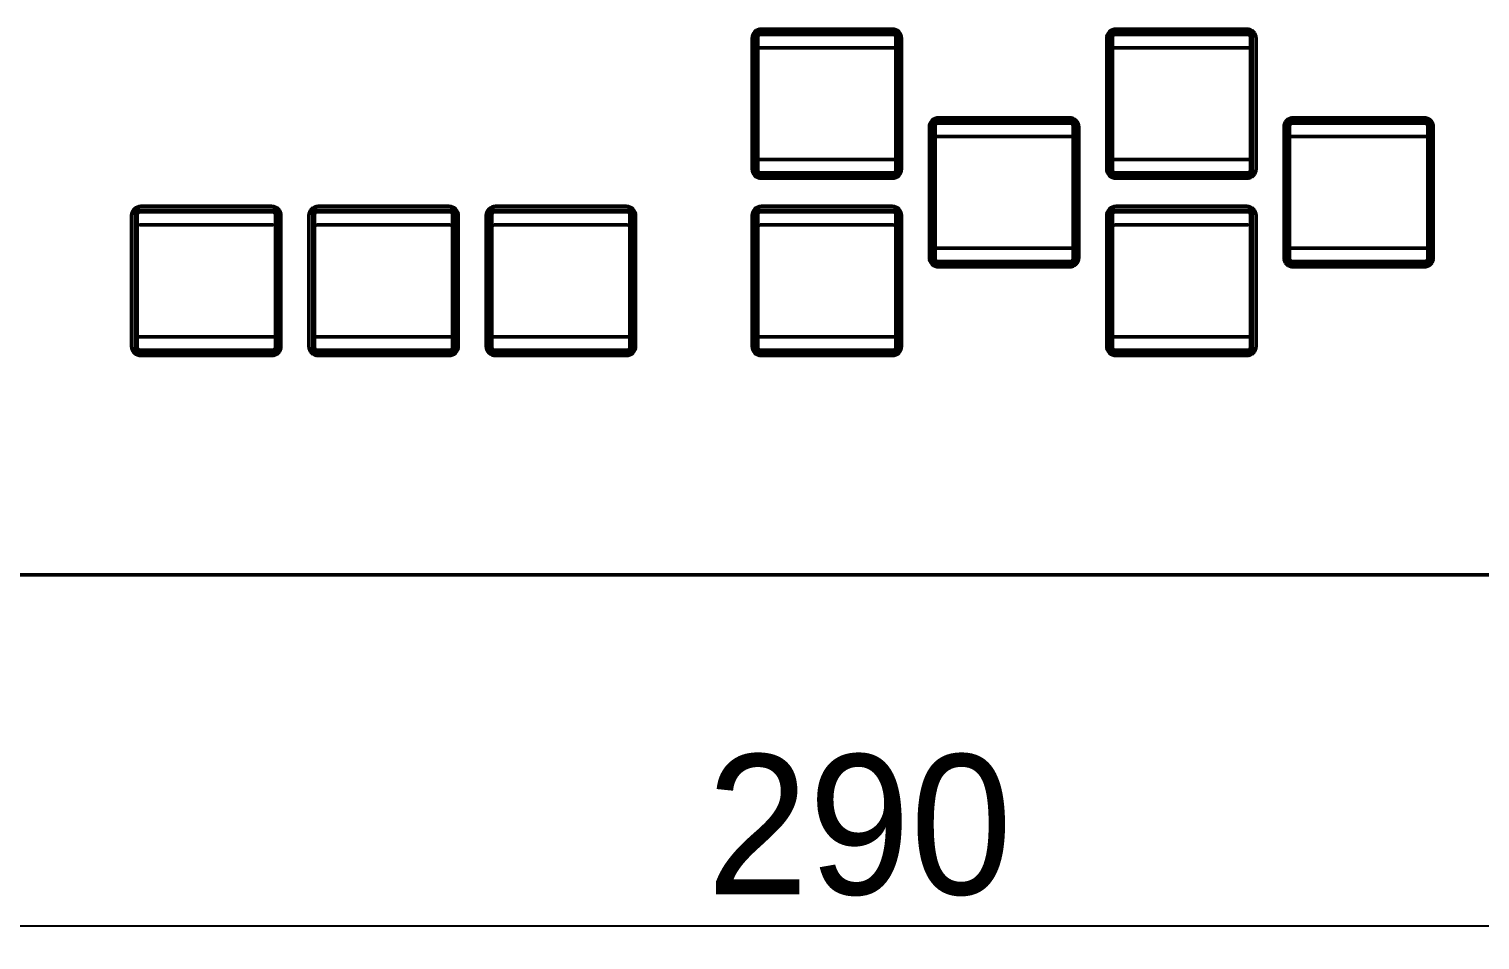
# Model space of a CAD drawing. Header units: millimetres. Extents: x 3103 to 5051, y 917 to 1856.
# Drawn here: x 3391.2 to 3546.7, y 1301.2 to 1398.8 of the extents above; entities that cross this region are included whole.
import ezdxf

# ---------------------------------------------------------------- set-up
doc = ezdxf.new("R2010")
doc.units = ezdxf.units.MM
doc.header["$LTSCALE"] = 1.8
doc.layers.add('외형선(ISO)', color=7, linetype='Continuous', lineweight=50)
doc.layers.add('치수(ISO)', color=7, linetype='Continuous', lineweight=25)
doc.styles.add('레이블 문자 (JIS)', font='')
doc.styles.get('레이블 문자 (JIS)').set_extended_font_data('Gulim')
doc.dimstyles.new('복사 대상기본값 (JIS)', dxfattribs={"dimscale": 1.5, "dimtxt": 3, "dimasz": 2, "dimexe": 1, "dimexo": 0.5, "dimgap": 0.8, "dimtad": 1, "dimdsep": 46, "dimtxsty": '레이블 문자 (JIS)', "dimblk": 'Filled-1', "dimcen": 0.09, "dimdle": 10, "dimclrd": 256, "dimclre": 256, "dimclrt": 256, "dimazin": 2, "dimtfac": 0.666667, "dimtmove": 0, "dimatfit": 3, "dimldrblk": 'OPEN', "dimfxl": 1, "dimtolj": 1, "dimtzin": 0, "dimlwd": -1, "dimlwe": -1, "dimarcsym": 0})

# ---------------------------------------------------------------- blocks, each defined once
blk = doc.blocks.new('Filled-1')
at = {"color": 0}
for p, q in [((0, 0), (-1, 0.1)), ((-1, 0.1), (-1, -0.1)), ((-1, 0), (0, 0)), ((-1, -0.1), (0, 0))]:
    blk.add_line(p, q, dxfattribs=at)
at = {"color": 0, "flags": 128}
blk.add_lwpolyline([(-1, -0.1), (0, 0), (-1, 0.1), (-1, -0.1)], dxfattribs=at)
at = {"color": 0}
blk.add_solid([(-1, -0.1), (0, 0), (-1, 0.1), (-1, -0.1)], dxfattribs=at)
blk = doc.blocks.new('*D733')
at = {"layer": 'Defpoints', "color": 0}
for p in [(3335.15, 1341.33), (3625.15, 1341.33), (3625.15, 1302.71)]:
    blk.add_point(p, dxfattribs=at)
at = {"layer": '치수(ISO)'}
for p, q in [((3335.15, 1340.58), (3335.15, 1301.21)), ((3625.15, 1340.58), (3625.15, 1301.21)), ((3338.15, 1302.71), (3622.15, 1302.71))]:
    blk.add_line(p, q, dxfattribs=at)
at = {"layer": '치수(ISO)', "linetype": 'ByBlock', "xscale": 3, "yscale": 3, "zscale": 3, "rotation": 180}
blk.add_blockref('Filled-1', (3335.15, 1302.71), dxfattribs=at)
at = {"layer": '치수(ISO)', "linetype": 'ByBlock', "xscale": 3, "yscale": 3, "zscale": 3}
blk.add_blockref('Filled-1', (3625.15, 1302.71), dxfattribs=at)
at = {"layer": '치수(ISO)', "insert": (3480.15, 1321.09), "char_height": 15, "attachment_point": 2, "style": '레이블 문자 (JIS)'}
blk.add_mtext('\\A1;290', dxfattribs=at)
blk = doc.blocks.new('_Open')
at = {"color": 0, "linetype": 'ByBlock', "lineweight": -2}
for p, q in [((-1, 0.167), (0, 0)), ((-1, -0.167), (0, 0)), ((0, 0), (-1, 0))]:
    blk.add_line(p, q, dxfattribs=at)

msp = doc.modelspace()

# ---------------------------------------------------------------- linework, layer by layer
at = {"layer": '외형선(ISO)'}
for p, q in [((3469.054, 1383.478), (3469.054, 1398.178)), ((3469.254, 1397.978), (3469.254, 1396.805)), ((3469.304, 1398.428), (3484.004, 1398.428)), ((3483.804, 1398.228), (3469.504, 1398.228)), ((3469.654, 1398.828), (3483.654, 1398.828)), ((3469.683, 1398.228), (3469.883, 1398.428)), ((3483.426, 1398.428), (3483.626, 1398.228)), ((3484.054, 1396.805), (3484.054, 1397.978)), ((3484.254, 1398.178), (3484.254, 1383.478)), ((3507.054, 1383.478), (3507.054, 1398.178)), ((3507.254, 1397.978), (3507.254, 1396.805)), ((3507.304, 1398.428), (3522.004, 1398.428)), ((3521.804, 1398.228), (3507.504, 1398.228)), ((3507.654, 1398.828), (3521.654, 1398.828)), ((3507.683, 1398.228), (3507.883, 1398.428)), ((3521.426, 1398.428), (3521.626, 1398.228)), ((3522.054, 1396.805), (3522.054, 1397.978)), ((3522.254, 1398.178), (3522.254, 1383.478)), ((3468.654, 1383.828), (3468.654, 1397.828)), ((3469.054, 1397.599), (3469.254, 1397.799)), ((3469.254, 1396.805), (3469.254, 1384.851)), ((3469.504, 1396.828), (3483.804, 1396.828)), ((3484.054, 1397.799), (3484.254, 1397.599)), ((3484.054, 1384.851), (3484.054, 1396.805)), ((3484.654, 1397.828), (3484.654, 1383.828)), ((3506.654, 1383.828), (3506.654, 1397.828)), ((3507.054, 1397.599), (3507.254, 1397.799)), ((3507.254, 1396.805), (3507.254, 1384.851)), ((3507.504, 1396.828), (3521.804, 1396.828)), ((3522.054, 1397.799), (3522.254, 1397.599)), ((3522.054, 1384.851), (3522.054, 1396.805)), ((3522.654, 1397.828), (3522.654, 1383.828)), ((3488.054, 1373.978), (3488.054, 1388.678)), ((3488.304, 1388.928), (3503.004, 1388.928)), ((3502.804, 1388.728), (3488.504, 1388.728)), ((3488.654, 1389.328), (3502.654, 1389.328)), ((3488.683, 1388.728), (3488.883, 1388.928)), ((3502.426, 1388.928), (3502.626, 1388.728)), ((3503.254, 1388.678), (3503.254, 1373.978)), ((3526.054, 1373.978), (3526.054, 1388.678)), ((3526.304, 1388.928), (3541.004, 1388.928)), ((3540.804, 1388.728), (3526.504, 1388.728)), ((3526.654, 1389.328), (3540.654, 1389.328)), ((3526.683, 1388.728), (3526.883, 1388.928)), ((3540.426, 1388.928), (3540.626, 1388.728)), ((3541.254, 1388.678), (3541.254, 1373.978)), ((3487.654, 1374.328), (3487.654, 1388.328)), ((3488.054, 1388.099), (3488.254, 1388.299)), ((3488.254, 1388.478), (3488.254, 1387.305)), ((3488.254, 1387.305), (3488.254, 1375.351)), ((3488.504, 1387.328), (3502.804, 1387.328)), ((3503.054, 1387.305), (3503.054, 1388.478)), ((3503.054, 1388.299), (3503.254, 1388.099)), ((3503.054, 1375.351), (3503.054, 1387.305)), ((3503.654, 1388.328), (3503.654, 1374.328)), ((3525.654, 1374.328), (3525.654, 1388.328)), ((3526.054, 1388.099), (3526.254, 1388.299)), ((3526.254, 1388.478), (3526.254, 1387.305)), ((3526.254, 1387.305), (3526.254, 1375.351)), ((3526.504, 1387.328), (3540.804, 1387.328)), ((3541.054, 1387.305), (3541.054, 1388.478)), ((3541.054, 1388.299), (3541.254, 1388.099)), ((3541.054, 1375.351), (3541.054, 1387.305)), ((3541.654, 1388.328), (3541.654, 1374.328)), ((3469.254, 1383.856), (3469.054, 1384.056)), ((3469.254, 1384.851), (3469.254, 1383.678)), ((3483.804, 1384.828), (3469.504, 1384.828)), ((3484.054, 1383.678), (3484.054, 1384.851)), ((3484.254, 1384.056), (3484.054, 1383.856)), ((3507.254, 1383.856), (3507.054, 1384.056)), ((3507.254, 1384.851), (3507.254, 1383.678)), ((3521.804, 1384.828), (3507.504, 1384.828)), ((3522.054, 1383.678), (3522.054, 1384.851)), ((3522.254, 1384.056), (3522.054, 1383.856)), ((3484.004, 1383.228), (3469.304, 1383.228)), ((3469.504, 1383.428), (3483.804, 1383.428)), ((3483.654, 1382.828), (3469.654, 1382.828)), ((3469.883, 1383.228), (3469.683, 1383.428)), ((3483.626, 1383.428), (3483.426, 1383.228)), ((3522.004, 1383.228), (3507.304, 1383.228)), ((3507.504, 1383.428), (3521.804, 1383.428)), ((3521.654, 1382.828), (3507.654, 1382.828)), ((3507.883, 1383.228), (3507.683, 1383.428)), ((3521.626, 1383.428), (3521.426, 1383.228)), ((3402.804, 1379.428), (3417.504, 1379.428)), ((3403.154, 1379.828), (3417.154, 1379.828)), ((3403.183, 1379.228), (3403.383, 1379.428)), ((3416.926, 1379.428), (3417.126, 1379.228)), ((3421.804, 1379.428), (3436.504, 1379.428)), ((3422.154, 1379.828), (3436.154, 1379.828)), ((3422.183, 1379.228), (3422.383, 1379.428)), ((3435.926, 1379.428), (3436.126, 1379.228)), ((3440.804, 1379.428), (3455.504, 1379.428)), ((3441.154, 1379.828), (3455.154, 1379.828)), ((3441.183, 1379.228), (3441.383, 1379.428)), ((3454.926, 1379.428), (3455.126, 1379.228)), ((3469.304, 1379.428), (3484.004, 1379.428)), ((3469.654, 1379.828), (3483.654, 1379.828)), ((3469.683, 1379.228), (3469.883, 1379.428)), ((3483.426, 1379.428), (3483.626, 1379.228)), ((3507.304, 1379.428), (3522.004, 1379.428)), ((3507.654, 1379.828), (3521.654, 1379.828)), ((3507.683, 1379.228), (3507.883, 1379.428)), ((3521.426, 1379.428), (3521.626, 1379.228)), ((3402.154, 1364.828), (3402.154, 1378.828)), ((3402.554, 1364.478), (3402.554, 1379.178)), ((3402.554, 1378.599), (3402.754, 1378.799)), ((3402.754, 1378.978), (3402.754, 1377.805)), ((3402.754, 1377.805), (3402.754, 1365.851)), ((3417.304, 1379.228), (3403.004, 1379.228)), ((3403.004, 1377.828), (3417.304, 1377.828)), ((3417.554, 1377.805), (3417.554, 1378.978)), ((3417.554, 1378.799), (3417.754, 1378.599)), ((3417.554, 1365.851), (3417.554, 1377.805)), ((3417.754, 1379.178), (3417.754, 1364.478)), ((3418.154, 1378.828), (3418.154, 1364.828)), ((3421.154, 1364.828), (3421.154, 1378.828)), ((3421.554, 1364.478), (3421.554, 1379.178)), ((3421.554, 1378.599), (3421.754, 1378.799)), ((3421.754, 1378.978), (3421.754, 1377.805)), ((3421.754, 1377.805), (3421.754, 1365.851)), ((3436.304, 1379.228), (3422.004, 1379.228)), ((3422.004, 1377.828), (3436.304, 1377.828)), ((3436.554, 1377.805), (3436.554, 1378.978)), ((3436.554, 1378.799), (3436.754, 1378.599)), ((3436.554, 1365.851), (3436.554, 1377.805)), ((3436.754, 1379.178), (3436.754, 1364.478)), ((3437.154, 1378.828), (3437.154, 1364.828)), ((3440.154, 1364.828), (3440.154, 1378.828)), ((3440.554, 1364.478), (3440.554, 1379.178)), ((3440.554, 1378.599), (3440.754, 1378.799)), ((3440.754, 1378.978), (3440.754, 1377.805)), ((3440.754, 1377.805), (3440.754, 1365.851)), ((3455.304, 1379.228), (3441.004, 1379.228)), ((3441.004, 1377.828), (3455.304, 1377.828)), ((3455.554, 1377.805), (3455.554, 1378.978)), ((3455.554, 1378.799), (3455.754, 1378.599)), ((3455.554, 1365.851), (3455.554, 1377.805)), ((3455.754, 1379.178), (3455.754, 1364.478)), ((3456.154, 1378.828), (3456.154, 1364.828)), ((3468.654, 1364.828), (3468.654, 1378.828)), ((3469.054, 1364.478), (3469.054, 1379.178)), ((3469.054, 1378.599), (3469.254, 1378.799)), ((3469.254, 1378.978), (3469.254, 1377.805)), ((3469.254, 1377.805), (3469.254, 1365.851)), ((3483.804, 1379.228), (3469.504, 1379.228)), ((3469.504, 1377.828), (3483.804, 1377.828)), ((3484.054, 1377.805), (3484.054, 1378.978)), ((3484.054, 1378.799), (3484.254, 1378.599)), ((3484.054, 1365.851), (3484.054, 1377.805)), ((3484.254, 1379.178), (3484.254, 1364.478)), ((3484.654, 1378.828), (3484.654, 1364.828)), ((3506.654, 1364.828), (3506.654, 1378.828)), ((3507.054, 1364.478), (3507.054, 1379.178)), ((3507.054, 1378.599), (3507.254, 1378.799)), ((3507.254, 1378.978), (3507.254, 1377.805)), ((3507.254, 1377.805), (3507.254, 1365.851)), ((3521.804, 1379.228), (3507.504, 1379.228)), ((3507.504, 1377.828), (3521.804, 1377.828)), ((3522.054, 1377.805), (3522.054, 1378.978)), ((3522.054, 1378.799), (3522.254, 1378.599)), ((3522.054, 1365.851), (3522.054, 1377.805)), ((3522.254, 1379.178), (3522.254, 1364.478)), ((3522.654, 1378.828), (3522.654, 1364.828)), ((3488.254, 1375.351), (3488.254, 1374.178)), ((3502.804, 1375.328), (3488.504, 1375.328)), ((3503.054, 1374.178), (3503.054, 1375.351)), ((3526.254, 1375.351), (3526.254, 1374.178)), ((3540.804, 1375.328), (3526.504, 1375.328)), ((3541.054, 1374.178), (3541.054, 1375.351)), ((3488.254, 1374.356), (3488.054, 1374.556)), ((3503.004, 1373.728), (3488.304, 1373.728)), ((3488.504, 1373.928), (3502.804, 1373.928)), ((3502.654, 1373.328), (3488.654, 1373.328)), ((3488.883, 1373.728), (3488.683, 1373.928)), ((3502.626, 1373.928), (3502.426, 1373.728)), ((3503.254, 1374.556), (3503.054, 1374.356)), ((3526.254, 1374.356), (3526.054, 1374.556)), ((3541.004, 1373.728), (3526.304, 1373.728)), ((3526.504, 1373.928), (3540.804, 1373.928)), ((3540.654, 1373.328), (3526.654, 1373.328)), ((3526.883, 1373.728), (3526.683, 1373.928)), ((3540.626, 1373.928), (3540.426, 1373.728)), ((3541.254, 1374.556), (3541.054, 1374.356)), ((3402.754, 1365.851), (3402.754, 1364.678)), ((3417.304, 1365.828), (3403.004, 1365.828)), ((3417.554, 1364.678), (3417.554, 1365.851)), ((3421.754, 1365.851), (3421.754, 1364.678)), ((3436.304, 1365.828), (3422.004, 1365.828)), ((3436.554, 1364.678), (3436.554, 1365.851)), ((3440.754, 1365.851), (3440.754, 1364.678)), ((3455.304, 1365.828), (3441.004, 1365.828)), ((3455.554, 1364.678), (3455.554, 1365.851)), ((3469.254, 1365.851), (3469.254, 1364.678)), ((3483.804, 1365.828), (3469.504, 1365.828)), ((3484.054, 1364.678), (3484.054, 1365.851)), ((3507.254, 1365.851), (3507.254, 1364.678)), ((3521.804, 1365.828), (3507.504, 1365.828)), ((3522.054, 1364.678), (3522.054, 1365.851)), ((3402.754, 1364.856), (3402.554, 1365.056)), ((3417.504, 1364.228), (3402.804, 1364.228)), ((3403.004, 1364.428), (3417.304, 1364.428)), ((3417.154, 1363.828), (3403.154, 1363.828)), ((3403.383, 1364.228), (3403.183, 1364.428)), ((3417.126, 1364.428), (3416.926, 1364.228)), ((3417.754, 1365.056), (3417.554, 1364.856)), ((3421.754, 1364.856), (3421.554, 1365.056)), ((3436.504, 1364.228), (3421.804, 1364.228)), ((3422.004, 1364.428), (3436.304, 1364.428)), ((3436.154, 1363.828), (3422.154, 1363.828)), ((3422.383, 1364.228), (3422.183, 1364.428)), ((3436.126, 1364.428), (3435.926, 1364.228)), ((3436.754, 1365.056), (3436.554, 1364.856)), ((3440.754, 1364.856), (3440.554, 1365.056)), ((3455.504, 1364.228), (3440.804, 1364.228)), ((3441.004, 1364.428), (3455.304, 1364.428)), ((3455.154, 1363.828), (3441.154, 1363.828)), ((3441.383, 1364.228), (3441.183, 1364.428)), ((3455.126, 1364.428), (3454.926, 1364.228)), ((3455.754, 1365.056), (3455.554, 1364.856)), ((3469.254, 1364.856), (3469.054, 1365.056)), ((3484.004, 1364.228), (3469.304, 1364.228)), ((3469.504, 1364.428), (3483.804, 1364.428)), ((3483.654, 1363.828), (3469.654, 1363.828)), ((3469.883, 1364.228), (3469.683, 1364.428)), ((3483.626, 1364.428), (3483.426, 1364.228)), ((3484.254, 1365.056), (3484.054, 1364.856)), ((3507.254, 1364.856), (3507.054, 1365.056)), ((3522.004, 1364.228), (3507.304, 1364.228)), ((3507.504, 1364.428), (3521.804, 1364.428)), ((3521.654, 1363.828), (3507.654, 1363.828)), ((3507.883, 1364.228), (3507.683, 1364.428)), ((3521.626, 1364.428), (3521.426, 1364.228)), ((3522.254, 1365.056), (3522.054, 1364.856)), ((3336.154, 1340.328), (3624.154, 1340.328))]:
    msp.add_line(p, q, dxfattribs=at)
for centre, radius, start, end in [((3469.654, 1397.828), 1, 90, 180), ((3469.304, 1398.178), 0.25, 90, 180), ((3469.504, 1397.978), 0.25, 90, 180), ((3483.654, 1397.828), 1, 0, 90), ((3483.804, 1397.978), 0.25, 0, 90), ((3484.004, 1398.178), 0.25, 0, 90), ((3507.654, 1397.828), 1, 90, 180), ((3507.304, 1398.178), 0.25, 90, 180), ((3507.504, 1397.978), 0.25, 90, 180), ((3521.654, 1397.828), 1, 0, 90), ((3521.804, 1397.978), 0.25, 0, 90), ((3522.004, 1398.178), 0.25, 0, 90), ((3488.654, 1388.328), 1, 90, 180), ((3488.304, 1388.678), 0.25, 90, 180), ((3488.504, 1388.478), 0.25, 90, 180), ((3502.654, 1388.328), 1, 0, 90), ((3502.804, 1388.478), 0.25, 0, 90), ((3503.004, 1388.678), 0.25, 0, 90), ((3526.654, 1388.328), 1, 90, 180), ((3526.304, 1388.678), 0.25, 90, 180), ((3526.504, 1388.478), 0.25, 90, 180), ((3540.654, 1388.328), 1, 0, 90), ((3540.804, 1388.478), 0.25, 0, 90), ((3541.004, 1388.678), 0.25, 0, 90), ((3469.654, 1383.828), 1, 180, 270), ((3469.304, 1383.478), 0.25, 180, 270), ((3469.504, 1383.678), 0.25, 180, 270), ((3483.654, 1383.828), 1, 270, 0), ((3483.804, 1383.678), 0.25, 270, 0), ((3484.004, 1383.478), 0.25, 270, 0), ((3507.654, 1383.828), 1, 180, 270), ((3507.304, 1383.478), 0.25, 180, 270), ((3507.504, 1383.678), 0.25, 180, 270), ((3521.654, 1383.828), 1, 270, 0), ((3521.804, 1383.678), 0.25, 270, 0), ((3522.004, 1383.478), 0.25, 270, 0), ((3403.154, 1378.828), 1, 90, 180), ((3402.804, 1379.178), 0.25, 90, 180), ((3417.154, 1378.828), 1, 0, 90), ((3417.504, 1379.178), 0.25, 0, 90), ((3422.154, 1378.828), 1, 90, 180), ((3421.804, 1379.178), 0.25, 90, 180), ((3436.154, 1378.828), 1, 0, 90), ((3436.504, 1379.178), 0.25, 0, 90), ((3441.154, 1378.828), 1, 90, 180), ((3440.804, 1379.178), 0.25, 90, 180), ((3455.154, 1378.828), 1, 0, 90), ((3455.504, 1379.178), 0.25, 0, 90), ((3469.654, 1378.828), 1, 90, 180), ((3469.304, 1379.178), 0.25, 90, 180), ((3483.654, 1378.828), 1, 0, 90), ((3484.004, 1379.178), 0.25, 0, 90), ((3507.654, 1378.828), 1, 90, 180), ((3507.304, 1379.178), 0.25, 90, 180), ((3521.654, 1378.828), 1, 0, 90), ((3522.004, 1379.178), 0.25, 0, 90), ((3403.004, 1378.978), 0.25, 90, 180), ((3417.304, 1378.978), 0.25, 0, 90), ((3422.004, 1378.978), 0.25, 90, 180), ((3436.304, 1378.978), 0.25, 0, 90), ((3441.004, 1378.978), 0.25, 90, 180), ((3455.304, 1378.978), 0.25, 0, 90), ((3469.504, 1378.978), 0.25, 90, 180), ((3483.804, 1378.978), 0.25, 0, 90), ((3507.504, 1378.978), 0.25, 90, 180), ((3521.804, 1378.978), 0.25, 0, 90), ((3488.654, 1374.328), 1, 180, 270), ((3488.304, 1373.978), 0.25, 180, 270), ((3488.504, 1374.178), 0.25, 180, 270), ((3502.654, 1374.328), 1, 270, 0), ((3502.804, 1374.178), 0.25, 270, 0), ((3503.004, 1373.978), 0.25, 270, 0), ((3526.654, 1374.328), 1, 180, 270), ((3526.304, 1373.978), 0.25, 180, 270), ((3526.504, 1374.178), 0.25, 180, 270), ((3540.654, 1374.328), 1, 270, 0), ((3540.804, 1374.178), 0.25, 270, 0), ((3541.004, 1373.978), 0.25, 270, 0), ((3403.154, 1364.828), 1, 180, 270), ((3402.804, 1364.478), 0.25, 180, 270), ((3403.004, 1364.678), 0.25, 180, 270), ((3417.154, 1364.828), 1, 270, 0), ((3417.304, 1364.678), 0.25, 270, 0), ((3417.504, 1364.478), 0.25, 270, 0), ((3422.154, 1364.828), 1, 180, 270), ((3421.804, 1364.478), 0.25, 180, 270), ((3422.004, 1364.678), 0.25, 180, 270), ((3436.154, 1364.828), 1, 270, 0), ((3436.304, 1364.678), 0.25, 270, 0), ((3436.504, 1364.478), 0.25, 270, 0), ((3441.154, 1364.828), 1, 180, 270), ((3440.804, 1364.478), 0.25, 180, 270), ((3441.004, 1364.678), 0.25, 180, 270), ((3455.154, 1364.828), 1, 270, 0), ((3455.304, 1364.678), 0.25, 270, 0), ((3455.504, 1364.478), 0.25, 270, 0), ((3469.654, 1364.828), 1, 180, 270), ((3469.304, 1364.478), 0.25, 180, 270), ((3469.504, 1364.678), 0.25, 180, 270), ((3483.654, 1364.828), 1, 270, 0), ((3483.804, 1364.678), 0.25, 270, 0), ((3484.004, 1364.478), 0.25, 270, 0), ((3507.654, 1364.828), 1, 180, 270), ((3507.304, 1364.478), 0.25, 180, 270), ((3507.504, 1364.678), 0.25, 180, 270), ((3521.654, 1364.828), 1, 270, 0), ((3521.804, 1364.678), 0.25, 270, 0), ((3522.004, 1364.478), 0.25, 270, 0)]:
    msp.add_arc(centre, radius, start, end, dxfattribs=at)
for centre, ratio, start_param, end_param in [((3469.504, 1396.805), 0.0918796, 4.7121803, 6.2831998), ((3483.804, 1396.805), 0.0918796, 3.1415781, 4.7125977), ((3507.504, 1396.805), 0.0918796, 4.7121803, 6.2831998), ((3521.804, 1396.805), 0.0918796, 3.1415781, 4.7125977), ((3488.504, 1387.305), 0.0918796, 4.7121803, 6.2831998), ((3502.804, 1387.305), 0.0918796, 3.1415781, 4.7125977), ((3526.504, 1387.305), 0.0918796, 4.7121803, 6.2831998), ((3540.804, 1387.305), 0.0918796, 3.1415781, 4.7125977), ((3469.504, 1384.851), 0.0918798, 6.2831706, 7.8541913), ((3483.804, 1384.851), 0.0918796, 1.5705876, 3.1416072), ((3507.504, 1384.851), 0.0918798, 6.2831706, 7.8541913), ((3521.804, 1384.851), 0.0918796, 1.5705876, 3.1416072), ((3403.004, 1377.805), 0.0918796, 4.7121803, 6.2831998), ((3417.304, 1377.805), 0.0918796, 3.1415781, 4.7125977), ((3422.004, 1377.805), 0.0918796, 4.7121803, 6.2831998), ((3436.304, 1377.805), 0.0918796, 3.1415781, 4.7125977), ((3441.004, 1377.805), 0.0918796, 4.7121803, 6.2831998), ((3455.304, 1377.805), 0.0918796, 3.1415781, 4.7125977), ((3469.504, 1377.805), 0.0918796, 4.7121803, 6.2831998), ((3483.804, 1377.805), 0.0918796, 3.1415781, 4.7125977), ((3507.504, 1377.805), 0.0918796, 4.7121803, 6.2831998), ((3521.804, 1377.805), 0.0918796, 3.1415781, 4.7125977), ((3488.504, 1375.351), 0.0918798, 6.2831706, 7.8541913), ((3502.804, 1375.351), 0.0918796, 1.5705876, 3.1416072), ((3526.504, 1375.351), 0.0918798, 6.2831706, 7.8541913), ((3540.804, 1375.351), 0.0918796, 1.5705876, 3.1416072), ((3403.004, 1365.851), 0.0918798, 6.2831706, 7.8541913), ((3417.304, 1365.851), 0.0918796, 1.5705876, 3.1416072), ((3422.004, 1365.851), 0.0918798, 6.2831706, 7.8541913), ((3436.304, 1365.851), 0.0918796, 1.5705876, 3.1416072), ((3441.004, 1365.851), 0.0918798, 6.2831706, 7.8541913), ((3455.304, 1365.851), 0.0918796, 1.5705876, 3.1416072), ((3469.504, 1365.851), 0.0918798, 6.2831706, 7.8541913), ((3483.804, 1365.851), 0.0918796, 1.5705876, 3.1416072), ((3507.504, 1365.851), 0.0918798, 6.2831706, 7.8541913), ((3521.804, 1365.851), 0.0918796, 1.5705876, 3.1416072)]:
    msp.add_ellipse(centre, major_axis=(-0.25, 0), ratio=ratio, start_param=start_param, end_param=end_param, dxfattribs=at)

# ---------------------------------------------------------------- dimensions: what is measured, and where the dimension line sits
at = {"layer": '치수(ISO)'}
dim = msp.add_linear_dim(base=(3625.154, 1302.71), p1=(3335.154, 1341.328), p2=(3625.154, 1341.328), angle=180, dimstyle='복사 대상기본값 (JIS)', override={"dimtxt": 10, "dimgap": 2, "dimtxsty": '레이블 문자 (JIS)', "dimtofl": 0, "dimatfit": 1, "dimldrblk": 'Open'}, dxfattribs=at)
dim.commit()
dim.dimension.update_dxf_attribs({"geometry": '*D733', "text_midpoint": (3480.154, 1302.71), "dimtype": 160})

doc.saveas('drawing.dxf')
